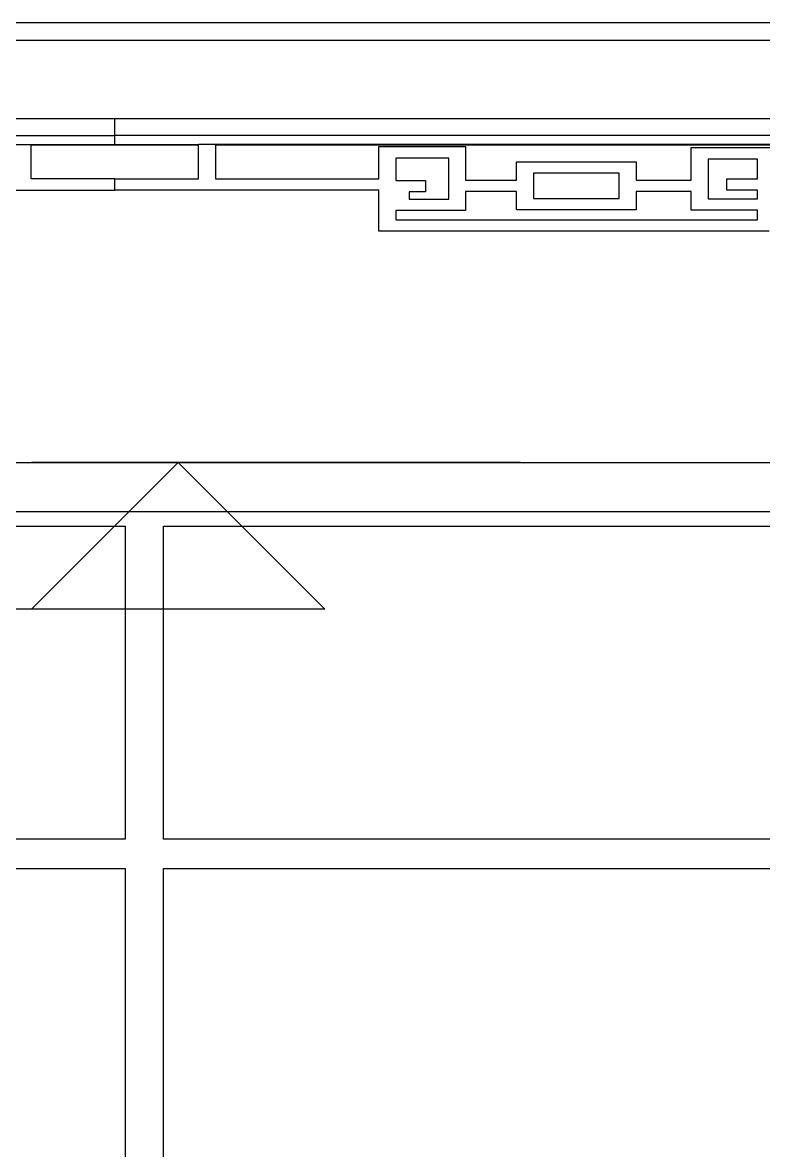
# Model space of a CAD drawing. Extents: x -24961 to 905641, y -154323 to 635957.
# Drawn here: x 404829 to 406344, y -142015 to -139708 of the extents above; entities that cross this region are included whole.
import ezdxf

# ---------------------------------------------------------------- set-up
doc = ezdxf.new("R2010")
doc.units = 0
doc.header["$LTSCALE"] = 1000
doc.header["$MEASUREMENT"] = 0
for name, color, linetype in [('DIM_ELEV', 3, 'Continuous'), ('DOTE', 1, 'Continuous'), ('窗', 154, 'Continuous')]:
    doc.layers.add(name, color=color, linetype=linetype)

msp = doc.modelspace()

# ---------------------------------------------------------------- linework, layer by layer
for p, q in [((428053.6, -139744.5), (402953.6, -139744.5)), ((405017.9, -139904.5), (403134.6, -139904.5)), ((405017.9, -139938.6), (405017.9, -139904.5)), ((406913.6, -139904.5), (405017.9, -139904.5)), ((403170.6, -139938.6), (405017.9, -139938.6)), ((405017.9, -139957.4), (405017.9, -139938.6)), ((406865.1, -139938.6), (405017.9, -139938.6)), ((404812, -139957.4), (404846.7, -139957.4)), ((404846.7, -139957.9), (404846.7, -139957.4)), ((404846.7, -139957.4), (405017.9, -139957.4)), ((404846.7, -139957.9), (405189.1, -139957.9)), ((404846.7, -140027.3), (404846.7, -139957.9)), ((405017.9, -139957.4), (405189.1, -139957.4)), ((405189.1, -139957.9), (405189.1, -139957.4)), ((405223.7, -139957.4), (405189.1, -139957.4)), ((405189.1, -140027.3), (405189.1, -139957.9)), ((405223.7, -139957.4), (405223.7, -139957.9)), ((406703.6, -139957.4), (405223.7, -139957.4)), ((405223.7, -139957.9), (406703.6, -139957.9)), ((405223.7, -139957.9), (405223.7, -140027.3)), ((405557.9, -139961.5), (405735.2, -139961.5)), ((405557.9, -140027.3), (405557.9, -139961.5)), ((405735.2, -139961.5), (405735.2, -140030.1)), ((406196.2, -139963.7), (406537.9, -139963.7)), ((406196.2, -140030.1), (406196.2, -139963.7)), ((405592.6, -139984.9), (405592.6, -140030.9)), ((405700.6, -139984.9), (405592.6, -139984.9)), ((405700.6, -140069), (405700.6, -139984.9)), ((406230.9, -139987.1), (406230.9, -140068.4)), ((406332.2, -139987.1), (406230.9, -139987.1)), ((406332.2, -140027.2), (406332.2, -139987.1)), ((405839.5, -139992.4), (406083.9, -139992.4)), ((405839.5, -140030.1), (405839.5, -139992.4)), ((406083.9, -139992.4), (406083.9, -140030.1)), ((405017.9, -140027.3), (404846.7, -140027.3)), ((405017.9, -140027.3), (405189.1, -140027.3)), ((405017.9, -140050.8), (405017.9, -140027.3)), ((405223.7, -140027.3), (405557.9, -140027.3)), ((405592.6, -140030.9), (405653.2, -140030.9)), ((405653.2, -140030.9), (405653.2, -140054.3)), ((405735.2, -140030.1), (405839.5, -140030.1)), ((405874.2, -140015.9), (405874.2, -140067.7)), ((406049.3, -140015.9), (405874.2, -140015.9)), ((406049.3, -140067.7), (406049.3, -140015.9)), ((406083.9, -140030.1), (406196.2, -140030.1)), ((406269.1, -140027.2), (406332.2, -140027.2)), ((406269.1, -140050.6), (406269.1, -140027.2)), ((404477.8, -140050.8), (405017.9, -140050.8)), ((405557.9, -140050.8), (405017.9, -140050.8)), ((405557.9, -140134.6), (405557.9, -140050.8)), ((405620, -140054.3), (405620, -140069)), ((405653.2, -140054.3), (405620, -140054.3)), ((405735.2, -140053.5), (405735.2, -140092.5)), ((405839.5, -140053.5), (405735.2, -140053.5)), ((405839.5, -140091.2), (405839.5, -140053.5)), ((406083.9, -140053.5), (406083.9, -140091.2)), ((406196.2, -140053.5), (406083.9, -140053.5)), ((406196.2, -140091.8), (406196.2, -140053.5)), ((406332.2, -140050.6), (406269.1, -140050.6)), ((406332.2, -140068.4), (406332.2, -140050.6)), ((405620, -140069), (405700.6, -140069)), ((405874.2, -140067.7), (406049.3, -140067.7)), ((406230.9, -140068.4), (406332.2, -140068.4)), ((405592.6, -140092.5), (405592.6, -140111.2)), ((405735.2, -140092.5), (405592.6, -140092.5)), ((406083.9, -140091.2), (405839.5, -140091.2)), ((406332.2, -140091.8), (406196.2, -140091.8)), ((406332.2, -140111.2), (406332.2, -140091.8)), ((405592.6, -140111.2), (406332.2, -140111.2)), ((406355.9, -140134.6), (405557.9, -140134.6))]:
    msp.add_line(p, q)
at = {"layer": 'DIM_ELEV'}
for p, q in [((405147.5, -140607.9), (404847.5, -140907.9)), ((405847.5, -140607.9), (404847.5, -140607.9)), ((405147.5, -140607.9), (405447.5, -140907.9)), ((405447.5, -140907.9), (404154.5, -140907.9))]:
    msp.add_line(p, q, dxfattribs=at)
at = {"layer": 'DOTE'}
msp.add_line((393730.1, -139707.9), (442830.8, -139707.9), dxfattribs=at)
at = {"layer": '窗'}
for p, q in [((403453.6, -140607.9), (406703.6, -140607.9)), ((403584.3, -140707.9), (406573, -140707.9)), ((403623.5, -140737.9), (405039.4, -140737.9)), ((405039.4, -140737.9), (405039.4, -141377.9)), ((405117.8, -141377.9), (405117.8, -140737.9)), ((405117.8, -140737.9), (406533.8, -140737.9)), ((405039.4, -141377.9), (403623.5, -141377.9)), ((406533.8, -141377.9), (405117.8, -141377.9)), ((403623.5, -141437.9), (405039.4, -141437.9)), ((405039.4, -141437.9), (405039.4, -143477.9)), ((405117.8, -141437.9), (406533.8, -141437.9)), ((405117.8, -143477.9), (405117.8, -141437.9))]:
    msp.add_line(p, q, dxfattribs=at)

doc.saveas('drawing.dxf')
